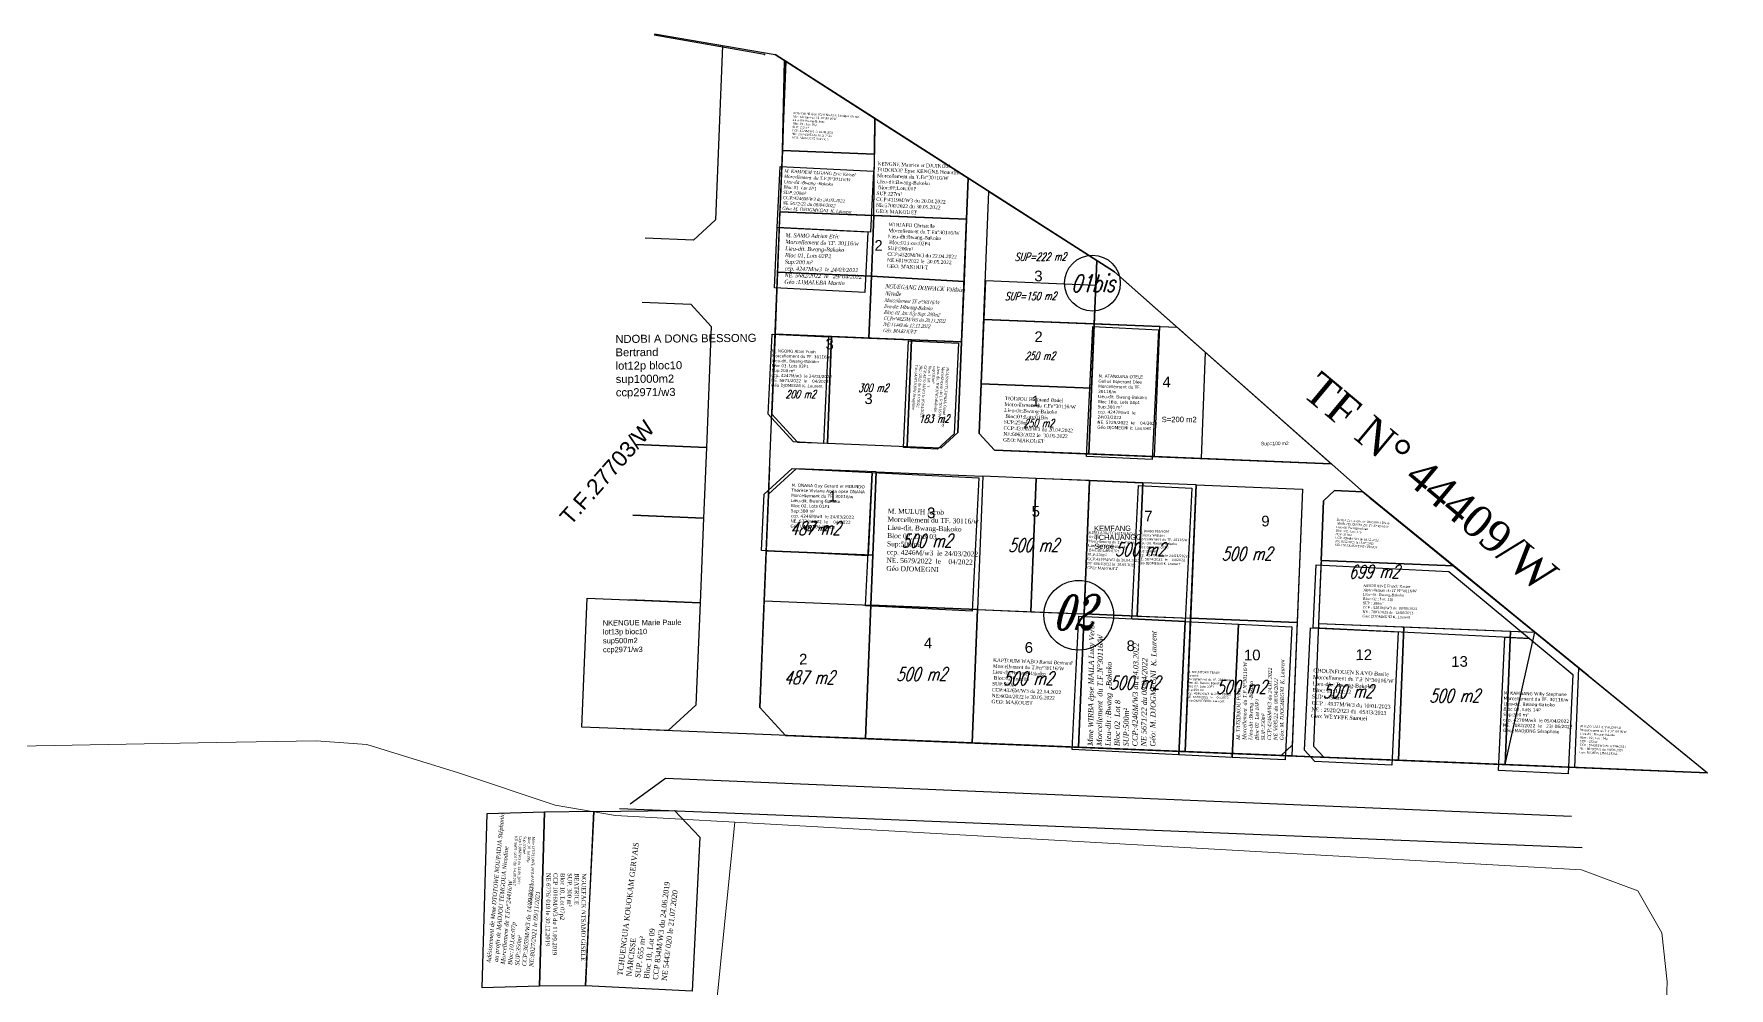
# Model space of a CAD drawing. Header units: millimetres. Extents: x 590121 to 927379, y 438565 to 1441738.
# Drawn here: x 591003.5 to 591321.2, y 440530 to 440708.8 of the extents above; entities that cross this region are included whole.
import ezdxf
from ezdxf.enums import TextEntityAlignment as Align

# ---------------------------------------------------------------- set-up
doc = ezdxf.new("R2010")
doc.units = ezdxf.units.MM
doc.header["$LTSCALE"] = 10
for name, color, linetype in [('Cotation Linéaire', 255, 'Continuous'), ('Cotation Surface', 7, 'Continuous'), ('Div_Cont', 1, 'Continuous'), ('end maj 26 02 2021', 30, 'Continuous'), ('MAJ NOV 2021', 7, 'Continuous'), ('Parcelle MAJ', 6, 'Continuous')]:
    doc.layers.add(name, color=color, linetype=linetype)
for name, color, linetype, lineweight in [('Dossiers rejetés', 1, 'Continuous', 30), ('MAJ APRES LE 13.01.2023', 222, 'Continuous', 30), ('Numérotation', 6, 'Continuous', 9), ('Roads_others', 24, 'Continuous', 9)]:
    doc.layers.add(name, color=color, linetype=linetype, lineweight=lineweight)
doc.styles.add('FONT2', font='romant.shx', dxfattribs={"width": 0.7, "oblique": 18, "height": 3})
doc.styles.get("Standard").update_dxf_attribs({"font": 'arial.ttf'})
doc.styles.add('Times 1.0', font='times.ttf', dxfattribs={"width": 0.99, "height": 1})
doc.styles.add('Times 3.0', font='times.ttf', dxfattribs={"width": 0.99, "height": 3})

# ---------------------------------------------------------------- blocks, each defined once
blk = doc.blocks.new('zdza')
at = {"color": 2}
blk.add_line((591201.48, 440625.07), (591211.17, 440624.68), dxfattribs=at)
at = {"color": 2, "flags": 128}
for points in [[(591200.32, 440600.24), (591201.32, 440624.94)], [(591211.31, 440624.54), (591210.31, 440599.83)]]:
    blk.add_lwpolyline(points, dxfattribs=at)
at = {"layer": 'Div_Cont', "color": 2, "lineweight": 25}
blk.add_line((591201.32, 440624.94), (591200.32, 440600.24), dxfattribs=at)
blk.add_line((591201.32, 440624.94), (591200.32, 440600.24), dxfattribs=at)
at = {"layer": 'Div_Cont', "color": 2, "flags": 128}
blk.add_lwpolyline([(591200.32, 440600.24), (591201.32, 440624.94)], dxfattribs=at)
at = {"layer": 'Div_Cont', "color": 2, "lineweight": 25, "flags": 128}
blk.add_lwpolyline([(591201.32, 440624.94), (591200.32, 440600.24)], dxfattribs=at)
blk = doc.blocks.new('zdzd')
at = {"color": 2, "lineweight": 30, "flags": 128}
blk.add_lwpolyline([(591210.15, 440599.7), (591200.47, 440600.09)], dxfattribs=at)
at = {"color": 2, "lineweight": 30}
blk.add_blockref('zdza', (0, 0), dxfattribs=at)

msp = doc.modelspace()

# ---------------------------------------------------------------- linework, layer by layer
at = {"color": 7, "lineweight": 25}
for p, q in [((591178.6, 440681.74), (591176.67, 440634.09)), ((591176.67, 440634.09), (591178.6, 440681.74)), ((591180.67, 440633.92), (591182.5, 440679.24)), ((591143.32, 440675.47), (591178.29, 440674.05)), ((591202.71, 440666.31), (591201.36, 440633.08)), ((591181.53, 440655.27), (591217.77, 440653.8)), ((591180.67, 440633.92), (591183.55, 440630.8)), ((591183.55, 440630.8), (591246.67, 440628.25)), ((591141.38, 440627.51), (591139.56, 440582.55)), ((591161.36, 440626.7), (591159.34, 440576.74)), ((591181.34, 440625.89), (591179.32, 440575.93)), ((591201.33, 440625.08), (591199.3, 440575.12)), ((591221.31, 440624.27), (591219.29, 440574.31)), ((591241.3, 440623.46), (591239.27, 440573.5)), ((591140.37, 440602.53), (591240.28, 440598.48)), ((591244.28, 440598.32), (591284.85, 440596.68)), ((591260.27, 440597.67), (591259.25, 440572.69)), ((591280.25, 440596.86), (591279.24, 440571.88)), ((591279.24, 440571.88), (591284.85, 440596.68)), ((591284.85, 440596.68), (591317.21, 440570.35)), ((591144.35, 440577.35), (591317.21, 440570.35))]:
    msp.add_line(p, q, dxfattribs=at)
at = {"color": 7, "linetype": 'ByBlock', "lineweight": 25, "ltscale": 0.0014, "flags": 128}
msp.add_lwpolyline([(591139.56, 440582.55), (591144.46, 440703.6)], dxfattribs=at)
at = {"color": 5, "flags": 128}
for points in [[(591161.1, 440692.95), (591178.6, 440681.74), (591178.29, 440674.05), (591160.91, 440674.76)], [(591143.38, 440683.93), (591160.86, 440683.07), (591160.3, 440671.66), (591142.82, 440672.51)], [(591143.38, 440683.93), (591160.86, 440683.07), (591160.3, 440671.66), (591142.82, 440672.51)], [(591160.91, 440674.76), (591178.29, 440674.05), (591177.82, 440662.4), (591160.46, 440663.41)], [(591141.84, 440652.54), (591152.44, 440652.02), (591151.47, 440632.04), (591145.85, 440632.32), (591141.1, 440637.56)], [(591145.61, 440627.32), (591160.59, 440626.59), (591159.83, 440610.98), (591139.85, 440611.96), (591140.37, 440622.57)], [(591160.59, 440626.59), (591180.57, 440625.61), (591179.34, 440600.64), (591159.37, 440601.62)], [(591201.33, 440625.08), (591211.32, 440624.68), (591210.31, 440599.7), (591200.32, 440600.1)], [(591210.53, 440624.14), (591220.52, 440623.65), (591219.29, 440598.68), (591209.31, 440599.17)], [(591180.33, 440600.91), (591200.32, 440600.1), (591199.3, 440575.12), (591179.32, 440575.93)], [(591199.32, 440599.66), (591219.29, 440598.68), (591218.07, 440573.71), (591198.09, 440574.69)], [(591199.32, 440599.66), (591219.29, 440598.68), (591218.07, 440573.71), (591198.09, 440574.69)], [(591229.28, 440598.19), (591239.27, 440597.7), (591239.27, 440597.7), (591238.05, 440572.73), (591228.06, 440573.22)], [(591229.28, 440598.19), (591239.27, 440597.7), (591239.27, 440597.7), (591238.05, 440572.73), (591228.06, 440573.22)]]:
    msp.add_lwpolyline(points, close=True, dxfattribs=at)
at = {"color": 7, "lineweight": 25, "flags": 128}
for points in [[(591180.67, 440633.92), (591182.5, 440679.24), (591202.71, 440666.31), (591201.24, 440630.09), (591183.55, 440630.8)], [(591211.32, 440624.68), (591191.34, 440625.48)], [(591211.32, 440624.66), (591210.31, 440599.7)], [(591241.3, 440623.46), (591239.35, 440575.5), (591237.27, 440573.58), (591219.29, 440574.31)], [(591244.28, 440598.32), (591284.85, 440596.68), (591252.61, 440623), (591247.29, 440623.22), (591245.21, 440621.3), (591243.35, 440575.34), (591245.27, 440573.26), (591259.25, 440572.69)], [(591244.28, 440598.32), (591260.27, 440597.67), (591259.25, 440572.69), (591243.27, 440573.34)], [(591144.35, 440577.35), (591139.56, 440582.55)]]:
    msp.add_lwpolyline(points, dxfattribs=at)
at = {"flags": 128}
for points in [[(591142.82, 440672.51), (591159.81, 440671.68), (591159.25, 440660.34), (591142.26, 440661.17)], [(591142.82, 440672.51), (591159.81, 440671.68), (591159.25, 440660.34), (591142.26, 440661.17)], [(591142.82, 440672.51), (591159.81, 440671.68), (591159.25, 440660.34), (591142.26, 440661.17)], [(591142.82, 440672.51), (591159.81, 440671.68), (591159.25, 440660.34), (591142.26, 440661.17)], [(591142.82, 440672.51), (591159.81, 440671.68), (591159.25, 440660.34), (591142.26, 440661.17)], [(591160.46, 440663.41), (591177.82, 440662.4), (591177.36, 440651.07), (591159.98, 440651.78)], [(591141.84, 440652.54), (591152.44, 440652.02), (591151.47, 440632.04), (591145.85, 440632.32), (591141.1, 440637.56)], [(591141.84, 440652.54), (591152.44, 440652.02), (591151.47, 440632.04), (591145.85, 440632.32), (591141.1, 440637.56)], [(591141.84, 440652.54), (591152.44, 440652.02), (591151.47, 440632.04), (591145.85, 440632.32), (591141.1, 440637.56)], [(591141.84, 440652.54), (591152.44, 440652.02), (591151.47, 440632.04), (591145.85, 440632.32), (591141.1, 440637.56)], [(591141.84, 440652.54), (591152.44, 440652.02), (591151.47, 440632.04), (591145.85, 440632.32), (591141.1, 440637.56)], [(591167.43, 440651.28), (591176.79, 440650.83), (591175.96, 440633.85), (591172.82, 440631), (591166.45, 440631.31)], [(591145.61, 440627.32), (591160.59, 440626.59), (591159.83, 440610.98), (591139.85, 440611.96), (591140.37, 440622.57)], [(591145.61, 440627.32), (591160.59, 440626.59), (591159.83, 440610.98), (591139.85, 440611.96), (591140.37, 440622.57)], [(591145.61, 440627.32), (591160.59, 440626.59), (591159.83, 440610.98), (591139.85, 440611.96), (591140.37, 440622.57)], [(591145.61, 440627.32), (591160.59, 440626.59), (591159.83, 440610.98), (591139.85, 440611.96), (591140.37, 440622.57)], [(591145.61, 440627.32), (591160.59, 440626.59), (591159.83, 440610.98), (591139.85, 440611.96), (591140.37, 440622.57)], [(591160.59, 440626.59), (591180.57, 440625.61), (591179.34, 440600.64), (591159.37, 440601.62)], [(591160.59, 440626.59), (591180.57, 440625.61), (591179.34, 440600.64), (591159.37, 440601.62)], [(591160.59, 440626.59), (591180.57, 440625.61), (591179.34, 440600.64), (591159.37, 440601.62)], [(591160.59, 440626.59), (591180.57, 440625.61), (591179.34, 440600.64), (591159.37, 440601.62)], [(591160.59, 440626.59), (591180.57, 440625.61), (591179.34, 440600.64), (591159.37, 440601.62)], [(591210.53, 440624.14), (591220.52, 440623.65), (591219.29, 440598.68), (591209.31, 440599.17)], [(591210.53, 440624.14), (591220.52, 440623.65), (591219.29, 440598.68), (591209.31, 440599.17)], [(591210.53, 440624.14), (591220.52, 440623.65), (591219.29, 440598.68), (591209.31, 440599.17)], [(591210.53, 440624.14), (591220.52, 440623.65), (591219.29, 440598.68), (591209.31, 440599.17)], [(591210.53, 440624.14), (591220.52, 440623.65), (591219.29, 440598.68), (591209.31, 440599.17)], [(591247.29, 440623.22), (591252.61, 440623), (591269.6, 440609.09), (591244.76, 440610.09), (591245.21, 440621.3)], [(591242.8, 440597.52), (591259.24, 440596.72), (591258.02, 440571.75), (591243.57, 440572.46), (591241.67, 440574.56)]]:
    msp.add_lwpolyline(points, close=True, dxfattribs=at)
at = {"color": 1, "flags": 128}
msp.add_lwpolyline([(591142.82, 440672.51), (591159.81, 440671.68), (591159.25, 440660.34), (591142.26, 440661.17)], close=True, dxfattribs=at)
at = {"color": 7, "lineweight": 25, "flags": 128}
for points in [[(591202.71, 440666.31), (591206.04, 440664.18), (591246.67, 440628.25), (591201.24, 440630.09), (591202.71, 440666.31)], [(591214.53, 440653.93), (591217.77, 440653.8), (591223.05, 440649.13), (591222.25, 440629.24), (591213.55, 440629.59)], [(591241.3, 440623.46), (591240.28, 440598.48), (591220.3, 440599.29), (591221.31, 440624.27)], [(591160.35, 440601.72), (591159.34, 440576.74), (591144.35, 440577.35), (591139.56, 440582.55), (591140.37, 440602.53)], [(591140.37, 440602.53), (591160.35, 440601.72), (591159.34, 440576.74), (591144.35, 440577.35), (591139.56, 440582.55), (591140.37, 440602.53)], [(591180.33, 440600.91), (591179.32, 440575.93), (591159.34, 440576.74), (591160.35, 440601.72)], [(591180.33, 440600.91), (591200.32, 440600.1), (591199.3, 440575.12), (591179.32, 440575.93)], [(591240.28, 440598.48), (591239.27, 440573.5), (591219.29, 440574.31), (591220.3, 440599.29)], [(591280.25, 440596.86), (591279.24, 440571.88), (591259.25, 440572.69), (591260.27, 440597.67)], [(591284.85, 440596.68), (591294.81, 440588.57), (591317.21, 440570.35), (591279.24, 440571.88), (591280.25, 440596.86), (591284.85, 440596.68)]]:
    msp.add_lwpolyline(points, close=True, dxfattribs=at)
at = {"flags": 128}
for points in [[(591213.09, 440629.02), (591200.79, 440629.62), (591201.98, 440653.96), (591214.29, 440653.35), (591213.09, 440629.02)], [(591213.09, 440629.02), (591200.79, 440629.62), (591201.98, 440653.96), (591214.29, 440653.35), (591213.09, 440629.02)], [(591213.09, 440629.02), (591200.79, 440629.62), (591201.98, 440653.96), (591214.29, 440653.35), (591213.09, 440629.02)], [(591213.09, 440629.02), (591200.79, 440629.62), (591201.98, 440653.96), (591214.29, 440653.35), (591213.09, 440629.02)], [(591213.09, 440629.02), (591200.79, 440629.62), (591201.98, 440653.96), (591214.29, 440653.35), (591213.09, 440629.02)], [(591141.84, 440652.54), (591152.44, 440652.02)], [(591141.84, 440652.54), (591152.44, 440652.02)], [(591141.84, 440652.54), (591152.44, 440652.02)], [(591141.84, 440652.54), (591152.44, 440652.02)], [(591141.84, 440652.54), (591152.44, 440652.02)], [(591141.84, 440652.54), (591152.44, 440652.02)], [(591219.29, 440598.68), (591229.28, 440598.19), (591228.06, 440573.22), (591218.07, 440573.71), (591219.29, 440598.68)], [(591219.29, 440598.68), (591229.28, 440598.19), (591228.06, 440573.22), (591218.07, 440573.71), (591219.29, 440598.68)], [(591219.29, 440598.68), (591229.28, 440598.19), (591228.06, 440573.22), (591218.07, 440573.71), (591219.29, 440598.68)], [(591219.29, 440598.68), (591229.28, 440598.19), (591228.06, 440573.22), (591218.07, 440573.71), (591219.29, 440598.68)], [(591219.29, 440598.68), (591229.28, 440598.19), (591228.06, 440573.22), (591218.07, 440573.71), (591219.29, 440598.68)]]:
    msp.add_lwpolyline(points, dxfattribs=at)
at = {"color": 5, "flags": 128}
for points in [[(591213.09, 440629.02), (591200.79, 440629.62), (591201.98, 440653.96), (591214.29, 440653.35), (591213.09, 440629.02)], [(591219.29, 440598.68), (591229.28, 440598.19), (591228.06, 440573.22), (591218.07, 440573.71), (591219.29, 440598.68)]]:
    msp.add_lwpolyline(points, dxfattribs=at)
at = {"color": 150, "flags": 128}
msp.add_lwpolyline([(591181.05, 440643.2), (591201.74, 440642.37), (591201.24, 440630.09), (591183.55, 440630.8), (591180.67, 440633.92)], close=True, dxfattribs=at)
at = {"color": 5, "lineweight": -3, "flags": 128}
msp.add_lwpolyline([(591279.22, 440595.75), (591283.82, 440595.52), (591291.97, 440588.77), (591291.06, 440570.14), (591278, 440570.78)], close=True, dxfattribs=at)
at = {"color": 7, "lineweight": 25}
for centre, radius in [((591201.89, 440662.08), 5.23), ((591199.32, 440599.85), 6.53)]:
    msp.add_circle(centre, radius, dxfattribs=at)
at = {"layer": 'Div_Cont', "color": 7, "lineweight": 25, "flags": 128}
for points in [[(591161.03, 440686.23), (591161.1, 440692.95), (591144.26, 440703.73), (591143.78, 440686.93)], [(591161.1, 440692.95), (591178.6, 440681.74), (591178.29, 440674.05), (591160.91, 440674.76)], [(591143.32, 440675.47), (591160.91, 440674.76), (591161.03, 440686.23), (591143.78, 440686.93)], [(591143.32, 440675.47), (591142.86, 440664.12), (591160.45, 440663.41), (591160.91, 440674.76)], [(591178.29, 440674.05), (591160.91, 440674.76), (591160.46, 440663.41), (591177.82, 440662.4)], [(591142.86, 440664.12), (591142.39, 440652.49), (591159.98, 440651.78), (591160.45, 440663.41)], [(591160.45, 440663.41), (591159.98, 440651.78), (591177.36, 440651.07), (591177.82, 440662.4)], [(591202.23, 440654.43), (591202.52, 440661.66), (591181.83, 440662.5), (591181.53, 440655.27)], [(591202.23, 440654.43), (591181.53, 440655.27), (591181.04, 440643.2), (591201.74, 440642.37)], [(591202.23, 440654.43), (591201.24, 440630.09), (591213.55, 440629.59), (591214.53, 440653.93)], [(591142.39, 440652.49), (591141.78, 440637.5), (591146.58, 440632.3), (591152.2, 440632.07), (591153, 440652.06)], [(591152.2, 440632.07), (591167.18, 440631.47), (591167.99, 440651.45), (591153, 440652.06)], [(591167.18, 440631.47), (591173.55, 440631.21), (591176.67, 440634.09), (591177.36, 440651.07), (591167.99, 440651.45)], [(591222.25, 440629.24), (591246.67, 440628.25), (591223.05, 440649.13)], [(591181.04, 440643.2), (591180.67, 440633.92), (591183.55, 440630.8), (591201.24, 440630.09), (591201.74, 440642.37)], [(591160.73, 440611.09), (591161.36, 440626.7), (591146.37, 440627.31), (591141.17, 440622.51), (591140.74, 440611.9)], [(591161.36, 440626.7), (591181.34, 440625.89), (591180.33, 440600.91), (591160.35, 440601.72)], [(591181.34, 440625.89), (591180.33, 440600.91), (591190.32, 440600.51), (591191.34, 440625.48)], [(591190.32, 440600.51), (591200.32, 440600.1), (591201.33, 440625.08), (591191.34, 440625.48)], [(591201.33, 440625.08), (591200.32, 440600.1), (591210.31, 440599.7), (591211.32, 440624.68)], [(591210.31, 440599.7), (591220.3, 440599.29), (591221.31, 440624.27), (591211.32, 440624.68)], [(591140.74, 440611.9), (591140.37, 440602.53), (591160.35, 440601.72), (591160.73, 440611.09)], [(591244.76, 440610.09), (591244.28, 440598.32), (591284.85, 440596.68), (591269.65, 440609.09)], [(591160.35, 440601.72), (591180.33, 440600.91), (591179.32, 440575.93), (591159.34, 440576.74)], [(591200.32, 440600.1), (591199.3, 440575.12), (591179.32, 440575.93), (591180.33, 440600.91)], [(591220.3, 440599.29), (591219.29, 440574.31), (591199.3, 440575.12), (591200.32, 440600.1)]]:
    msp.add_lwpolyline(points, close=True, dxfattribs=at)
at = {"layer": 'Dossiers rejetés', "flags": 128}
msp.add_lwpolyline([(591243.85, 440609.28), (591268.68, 440608.06), (591283.82, 440595.52), (591243.27, 440597.51)], close=True, dxfattribs=at)
at = {"layer": 'end maj 26 02 2021', "color": 7, "linetype": 'ByBlock', "lineweight": 25}
for p, q in [((591140.43, 440704.95), (591119.76, 440708.54)), ((591140.43, 440704.95), (591119.76, 440708.54)), ((591119.77, 440708.78), (591142.42, 440704.91)), ((591119.77, 440708.78), (591142.42, 440704.91)), ((591142.42, 440704.91), (591206.04, 440664.18)), ((591142.42, 440704.91), (591206.04, 440664.18)), ((591206.04, 440664.18), (591253.89, 440621.87)), ((591206.04, 440664.18), (591253.89, 440621.87)), ((591253.89, 440621.87), (591317.21, 440570.35)), ((591253.89, 440621.87), (591317.21, 440570.35)), ((591317.21, 440570.35), (591113.92, 440578.58)), ((591317.21, 440570.35), (591113.92, 440578.58)), ((591115.24, 440564.54), (591121.87, 440569.31)), ((591115.24, 440564.54), (591121.87, 440569.31)), ((591121.87, 440569.31), (591291.72, 440562.22)), ((591121.87, 440569.31), (591291.72, 440562.22)), ((591293.72, 440556.28), (591113.24, 440563.59)), ((591293.72, 440556.28), (591113.24, 440563.59))]:
    msp.add_line(p, q, dxfattribs=at)
at = {"layer": 'end maj 26 02 2021', "color": 7, "linetype": 'ByBlock', "lineweight": 25, "ltscale": 0.0014}
for p, q in [((591206.04, 440664.18), (591142.42, 440704.91)), ((591206.04, 440664.18), (591142.42, 440704.91)), ((591253.89, 440621.87), (591206.04, 440664.18)), ((591253.89, 440621.87), (591206.04, 440664.18)), ((591294.81, 440588.58), (591253.89, 440621.87)), ((591294.81, 440588.58), (591253.89, 440621.87))]:
    msp.add_line(p, q, dxfattribs=at)
at = {"layer": 'end maj 26 02 2021', "color": 7, "linetype": 'ByBlock', "lineweight": 25, "ltscale": 0.0014, "flags": 128}
msp.add_lwpolyline([(591119.77, 440708.78), (591142.42, 440704.91), (591206.04, 440664.18), (591253.89, 440621.87), (591317.21, 440570.35), (591113.92, 440578.58)], dxfattribs=at)
msp.add_lwpolyline([(591119.77, 440708.78), (591142.42, 440704.91), (591206.04, 440664.18), (591253.89, 440621.87), (591317.21, 440570.35), (591113.92, 440578.58)], dxfattribs=at)
at = {"layer": 'end maj 26 02 2021', "color": 7, "linetype": 'ByBlock', "lineweight": 25, "flags": 128}
for points in [[(591119.77, 440708.77), (591132.57, 440706.58), (591131.25, 440673.95), (591127.09, 440670.13), (591118.05, 440670.5)], [(591119.77, 440708.77), (591132.57, 440706.58), (591131.25, 440673.95), (591127.09, 440670.13), (591118.05, 440670.5)], [(591117.51, 440658.5), (591126.6, 440658.13), (591130.44, 440653.97), (591129.52, 440631.29), (591116.31, 440631.83)], [(591117.51, 440658.5), (591126.6, 440658.13), (591130.44, 440653.97), (591129.52, 440631.29), (591116.31, 440631.83)], [(591116.31, 440631.83), (591129.52, 440631.29), (591128.98, 440618.06), (591115.72, 440618.59)], [(591116.31, 440631.83), (591129.52, 440631.29), (591128.98, 440618.06), (591115.72, 440618.59)], [(591115.72, 440618.59), (591128.98, 440618.06), (591128.34, 440602.18), (591115, 440602.72)], [(591115.72, 440618.59), (591128.98, 440618.06), (591128.34, 440602.18), (591115, 440602.72)]]:
    msp.add_lwpolyline(points, dxfattribs=at)
msp.add_lwpolyline([(591107.16, 440603.03), (591128.34, 440602.18), (591127.56, 440583.03), (591122.36, 440578.23), (591106.18, 440578.89)], close=True, dxfattribs=at)
msp.add_lwpolyline([(591107.16, 440603.03), (591128.34, 440602.18), (591127.56, 440583.03), (591122.36, 440578.23), (591106.18, 440578.89)], close=True, dxfattribs=at)
at = {"layer": 'end maj 26 02 2021', "color": 150, "linetype": 'ByBlock', "lineweight": -3, "ltscale": 0.0014, "flags": 128}
msp.add_lwpolyline([(591088.4, 440562.7), (591099.15, 440563), (591098.24, 440530.38), (591087.5, 440530.02)], close=True, dxfattribs=at)
msp.add_lwpolyline([(591088.4, 440562.7), (591099.15, 440563), (591098.24, 440530.38), (591087.5, 440530.02)], close=True, dxfattribs=at)
at = {"layer": 'end maj 26 02 2021', "color": 150, "lineweight": -3, "flags": 128}
for points in [[(591099.15, 440563), (591108.33, 440563.14), (591106.87, 440530.39), (591098.24, 440530.38)], [(591099.15, 440563), (591108.33, 440563.14), (591106.87, 440530.39), (591098.24, 440530.38)], [(591123.54, 440563.25), (591128.29, 440558.3), (591126.85, 440529.39), (591106.87, 440530.39), (591108.51, 440563.11)], [(591123.54, 440563.25), (591128.29, 440558.3), (591126.85, 440529.39), (591106.87, 440530.39), (591108.51, 440563.11)]]:
    msp.add_lwpolyline(points, close=True, dxfattribs=at)
at = {"layer": 'end maj 26 02 2021', "color": 7, "linetype": 'ByBlock', "lineweight": 25}
msp.add_point((591140.43, 440704.95), dxfattribs=at)
msp.add_point((591140.43, 440704.95), dxfattribs=at)
at = {"layer": 'MAJ APRES LE 13.01.2023', "lineweight": 30, "flags": 128}
msp.add_lwpolyline([(591293.06, 440589.99), (591317.21, 440570.34), (591292.3, 440571.35)], close=True, dxfattribs=at)
at = {"layer": 'Parcelle MAJ', "color": 6, "lineweight": 30, "flags": 128}
for points in [[(591144.15, 440703.8), (591161.1, 440692.95), (591161.03, 440686.23), (591143.78, 440686.93)], [(591160.46, 440663.41), (591177.82, 440662.4), (591177.36, 440651.07), (591159.98, 440651.78)], [(591247.29, 440623.22), (591245.21, 440621.3), (591244.76, 440610.09), (591269.65, 440609.09), (591252.61, 440623)]]:
    msp.add_lwpolyline(points, close=True, dxfattribs=at)
at = {"layer": 'Roads_others'}
for points in [[(590997.08, 440575.27), (591037.6, 440576.02), (591056.36, 440576.34), (591065.89, 440575.61), (591083.02, 440570.3), (591101.19, 440564.26), (591112.51, 440562.35), (591134.84, 440561.09), (591293.57, 440552.17), (591304.14, 440548.19), (591308.61, 440540.36), (591309.66, 440531.19), (591308.8, 440508.41), (591311.34, 440496.88), (591316.11, 440488.31), (591322.52, 440482.84), (591360.96, 440458.33)], [(591134.84, 440561.09), (591130.13, 440514), (591130.72, 440508.67), (591132.51, 440505.13), (591139.22, 440501.29), (591173.03, 440491.27), (591178.54, 440487.13), (591183.02, 440480.04), (591183.62, 440469.68), (591170.26, 440360.27)]]:
    msp.add_lwpolyline(points, dxfattribs=at)

# ---------------------------------------------------------------- block references
at = {"color": 7, "lineweight": 25}
for name in ['zdza', 'zdzd']:
    msp.add_blockref(name, (0, 0), dxfattribs=at)

# ---------------------------------------------------------------- texts
at = {"color": 7, "attachment_point": 1}
for s, insert, char_height, width, rotation in [('{\\fTimes New Roman|b0|i1|c0|p18;M. KAMDEM TAGANG Eric Kessel\\P\\C1;Morcellement  du T.F.N°30116/W\\P\\C7;Lieu-dit :Bwang -Bakoko\\PBloc 01  Lot 1P1\\PSUP:200m²\\PCCP:4246M/W3 du 24.03.2022\\PNE 5672/22 du 08/04/2022\\PGéo: M. DJOGMEGNI  K. Laurent}', (591144.16, 440683.42), 0.6, 46.2905, 356.8134), ('{\\fTimes New Roman|b0|i1|c0|p18;M. KAMDEM TAGANG Eric Kessel\\P\\C1;Morcellement  du T.F.N°30116/W\\P\\C7;Lieu-dit :Bwang -Bakoko\\PBloc 01  Lot 1P1\\PSUP:200m²\\PCCP:4246M/W3 du 24.03.2022\\PNE 5672/22 du 08/04/2022\\PGéo: M. DJOGMEGNI  K. Laurent}', (591144.16, 440683.42), 0.6, 46.2905, 356.8134), ('{\\fTimes New Roman|b0|i1|c0|p18;Mme WIRBA épse MAILA Lucy Verbe \\P\\C1;Morcellement  du T.F.N°30116/W\\P\\C7;Lieu-dit :Bwang  -Bakoko\\PBloc 02  Lot 8\\PSUP:500m²\\PCCP:4246M/W3 du 24.03.2022\\PNE 5671/22 du 08/04/2022\\PGéo: M. DJOGMEGNI  K. Laurent}', (591201, 440575.38), 1, 66.1992, 89.3476), ('{\\fTimes New Roman|b0|i1|c0|p18;Mme WIRBA épse MAILA Lucy Verbe \\P\\C1;Morcellement  du T.F.N°30116/W\\P\\C7;Lieu-dit :Bwang  -Bakoko\\PBloc 02  Lot 8\\PSUP:500m²\\PCCP:4246M/W3 du 24.03.2022\\PNE 5671/22 du 08/04/2022\\PGéo: M. DJOGMEGNI  K. Laurent}', (591201, 440575.38), 1, 66.1992, 89.3476), ('{\\fTimes New Roman|b0|i1|c0|p18;M. TATSINKOU Palin\\P\\C1;Morcellement  du T.F.N°30116/W\\P\\C7;Lieu-dit :Bwang  -Bakoko\\PBloc 02  Lot 10P1\\PSUP:250m²\\PCCP:4246M/W3 du 24.03.2022\\PNE 5695/22 du 08/04/2022\\PGéo: M. DJOGMEGNI  K. Laurent}', (591228.85, 440576.51), 0.7, 66.1992, 89.3476), ('{\\fTimes New Roman|b0|i1|c0|p18;M. TATSINKOU Palin\\P\\C1;Morcellement  du T.F.N°30116/W\\P\\C7;Lieu-dit :Bwang  -Bakoko\\PBloc 02  Lot 10P1\\PSUP:250m²\\PCCP:4246M/W3 du 24.03.2022\\PNE 5695/22 du 08/04/2022\\PGéo: M. DJOGMEGNI  K. Laurent}', (591228.85, 440576.51), 0.7, 66.1992, 89.3476)]:
    msp.add_mtext(s, dxfattribs=dict(at, insert=insert, char_height=char_height, width=width, rotation=rotation))
at = {"attachment_point": 1}
for s, insert, char_height, width, rotation in [('{\\fTimes New Roman|b0|i0|c0|p18;KENGNE Maurice et DJUIKOM\\PFODOUOP Epse KENGNE Honorine\\P\\C1;Morcellement du T.Fn%%D30116/W\\P\\C256;Lieu-dit:Bwang-Bakoko\\P Bloc:01;Lots:01P\\C1;\\P\\C256;SUP:227m²\\PCCP:4319M/W3 du 20.04.2022\\PNE:5700/2022 du 30.05.2022\\PGEO: MAKOUET}', (591161.63, 440684.82), 0.6669, 22.6373, 357.791), ('{\\fTimes New Roman|b0|i0|c0|p18;WOUAFO Christelle\\P\\C1;Morcellement du T.Fn%%D30116/W\\P\\C256;Lieu-dit:Bwang-Bakoko\\P Bloc:01;Lots:02P4\\C1;\\P\\C256;SUP:200m²\\PCCP:4326M/W3 du 22.04.2022\\PNE:6019/2022 le  30.05.2022\\P\\C1;GEO: MAKOUET }', (591163.68, 440673.42), 0.6669, 22.6373, 357.791), ('\\A1;{\\fTimes New Roman|b0|i0|c0|p18;NGANNO TCHINDA Grand Valery\\P\\C1;Morcellement du T.F 30116/W\\P\\C256;Lieu- dit: BWANG-Bakoko\\Psup:183m\\fISOCPEUR|b0|i0|c0|p34;²\\PBloc:1 lot: 3\\fTimes New Roman|b0|i0|c0|p18;\\PCCP:4270 M/W3 le 05/04/2022\\PNE: /2022 du 04/ 07/2022\\P\\C1;Géo:MADJONG Seraphine}', (591175.01, 440646.34), 0.5, 30, 265.875), ('{\\fTimes New Roman|b0|i0|c0|p18;TIODJOU Harmand Badel\\P\\C1;Morcellement du T.Fn%%D30116/W\\P\\C256;Lieu-dit:Bwang-Bakoko\\P Bloc:01;Lots:01Bis\\C1;\\P\\C256;SUP:250m²\\PCCP:4319M/W3 du 20.04.2022\\PNE:6063/2022 le  30.05.2022\\PGEO: MAKOUET}', (591185.46, 440640.85), 0.6669, 22.6373, 357.791), ('{\\fTimes New Roman|b0|i0|c0|p18;KEMFANG TCHAUANGO\\PSerges\\P\\C1;Morcellement du T.Fn%%D30116/W\\P\\C256;Lieu-dit:Bwang-Bakoko\\P Bloc:02;Lots:07P1\\C1;\\P\\C256;SUP:250m²\\PCCP:4319M/W3 du 20.04.2022\\PNE:6064/2022 le  30.05.2022\\PGEO: MAKOUET}', (591201.17, 440615.67), 0.4989, 16.9352, 357.791), ('\\A1;{\\fTimes New Roman|b0|i0|c0|p18;ILOGA Luc Janvier et ONGONO Diane\\P \\fTimes New Roman|b0|i1|c0|p18;\\C1;MORCELLEMENT DU TF N°30116/W\\fTimes New Roman|b0|i0|c0|p18;\\C0;\\PLieu-dit: Bwang-bakoko\\PBloc : 02 ; Lot: 11p\\PSUP: 211m²\\PCCP: 4384M /W3 du 16.05.2022\\PNE: 8232/2022 le 18.07.2022\\PGEO: MAKOUET PEYUEKUE}', (591247.67, 440617.94), 0.4, 21.7799, 356.2562), ('{\\fTimes New Roman|b0|i0|c0|p18;KAPTOUM WABO Raoul Bertrand\\P\\C1;Morcellement du T.Fn%%D30116/W\\P\\C256;Lieu-dit:Bwang-Bakoko\\P Bloc:02;Lots:06\\C1;\\P\\C256;SUP:500m²\\PCCP:4326M/W3 du 22.04.2022\\PNE:6034/2022 le 30.05.2022\\PGEO: MAKOUET}', (591183.28, 440591.8), 0.6669, 22.6373, 357.791)]:
    msp.add_mtext(s, dxfattribs=dict(at, insert=insert, char_height=char_height, width=width, rotation=rotation))
at = {"attachment_point": 1, "rotation": 358.6285, "style": 'Times 3.0'}
for s, insert, char_height, width in [('{\\fTimes New Roman|b0|i1|c186|p18;M. SAMO Adrien Eric\\P\\C1;Morcellement du TF. 30116/w\\P\\C256;Lieu-dit. Bwang-Bakoko\\PBloc 01, Lots 02P2\\PSup:200 m²\\Pccp. 4247M/w3  le 24/03/2022\\PNE. 5682/2022  le   \\fTimes New Roman|b0|i1|c0|p18;29/\\fTimes New Roman|b0|i1|c186|p18; 04/2022\\P\\C1;Géo \\fTimes New Roman|b0|i1|c0|p18;:LIMALEBA Martin}', (591144.36, 440671.45), 0.7485, 14.1943), ('{\\fVerdana|b0|i0|c186|p34;M. NGONG Alain Yuah\\P\\C1;Morcellement du TF. 30116/w\\P\\C256;Lieu-dit. Bwang-Bakoko\\PBloc 01, Lots 03P1\\PSup:200 m²\\Pccp. 4247M/w3  le 24/03/2022\\PNE. 5673/2022  le    04/2022\\P\\C1;Géo DJOMEGNI\\fVerdana|b0|i0|c0|p34; K. Laurent}', (591141.84, 440649.68), 0.55, 10.9187), ('{\\fVerdana|b0|i0|c186|p34;M. \\fVerdana|b0|i0|c0|p34;ATANGANA OTELE Gallus Esperant Dieu\\fVerdana|b0|i0|c186|p34;\\P\\C1;Morcellement du TF. 30116/w\\P\\C256;Lieu-dit. Bwang-Bakoko\\PBloc \\fVerdana|b0|i0|c0|p34;1Bis\\fVerdana|b0|i0|c186|p34;, Lots 0\\fVerdana|b0|i0|c0|p34;4p1\\fVerdana|b0|i0|c186|p34;\\PSup:\\fVerdana|b0|i0|c0|p34;30\\fVerdana|b0|i0|c186|p34;0 m²\\Pccp. 4247M/w3  le 24/03/2022\\PNE. 5\\fVerdana|b0|i0|c0|p34;729\\fVerdana|b0|i0|c186|p34;/2022  le    04/2022\\P\\C1;Géo DJOMEGNI\\fVerdana|b0|i0|c0|p34; k; Laurent}', (591203.04, 440644.97), 0.57574, 10.9187), ('{\\fVerdana|b0|i0|c186|p34;M. \\fVerdana|b0|i0|c0|p34;ONANA Guy Gerard et MOUNDO \\PThérèse Viviane Anita epse ONANA\\fVerdana|b0|i0|c186|p34;\\P\\C1;Morcellement du TF. 30116/w\\P\\C256;Lieu-dit. Bwang-Bakoko\\PBloc 0\\fVerdana|b0|i0|c0|p34;2\\fVerdana|b0|i0|c186|p34;, Lots 0\\fVerdana|b0|i0|c0|p34;1\\fVerdana|b0|i0|c186|p34;P1\\PSup:\\fVerdana|b0|i0|c0|p34;3\\fVerdana|b0|i0|c186|p34;00 m²\\Pccp. 424\\fVerdana|b0|i0|c0|p34;6\\fVerdana|b0|i0|c186|p34;M/w3  le 24/03/2022\\PNE. 5\\fVerdana|b0|i0|c0|p34;730\\fVerdana|b0|i0|c186|p34;/2022  le    04/2022\\P\\C1;Géo \\fVerdana|b0|i0|c0|p34;LIMALEBA Martin}', (591145.48, 440624.53), 0.57574, 13.3055), ('{\\fTimes New Roman|b0|i0|c186|p18;M. }MULUH Jacob{\\fTimes New Roman|b0|i0|c186|p18;\\P\\C1;Morcellement du TF. 30116/w\\P\\C256;Lieu-dit. Bwang-Bakoko\\PBloc 02, Lots 0}3{\\fTimes New Roman|b0|i0|c186|p18;\\PSup:}5{\\fTimes New Roman|b0|i0|c186|p18;00 m²\\Pccp. 4246M/w3  le 24/03/2022\\PNE. 5}679{\\fTimes New Roman|b0|i0|c186|p18;/2022  le    04/2022\\P\\C1;Géo \\fTimes New Roman|b0|i0|c0|p18;DJOMEGNI}', (591163.53, 440619.85), 0.9212, 17.4698), ('{\\fTimes New Roman|b0|i0|c186|p18;M. }MULUH Jacob{\\fTimes New Roman|b0|i0|c186|p18;\\P\\C1;Morcellement du TF. 30116/w\\P\\C256;Lieu-dit. Bwang-Bakoko\\PBloc 02, Lots 0}3{\\fTimes New Roman|b0|i0|c186|p18;\\PSup:}5{\\fTimes New Roman|b0|i0|c186|p18;00 m²\\Pccp. 4246M/w3  le 24/03/2022\\PNE. 5}679{\\fTimes New Roman|b0|i0|c186|p18;/2022  le    04/2022\\P\\C1;Géo \\fTimes New Roman|b0|i0|c0|p18;DJOMEGNI}', (591163.53, 440619.85), 0.9212, 17.4698), ('{\\fTimes New Roman|b0|i0|c186|p18;M. }MULUH Jacob{\\fTimes New Roman|b0|i0|c186|p18;\\P\\C1;Morcellement du TF. 30116/w\\P\\C256;Lieu-dit. Bwang-Bakoko\\PBloc 02, Lots 0}3{\\fTimes New Roman|b0|i0|c186|p18;\\PSup:}5{\\fTimes New Roman|b0|i0|c186|p18;00 m²\\Pccp. 4246M/w3  le 24/03/2022\\PNE. 5}679{\\fTimes New Roman|b0|i0|c186|p18;/2022  le    04/2022\\P\\C1;Géo \\fTimes New Roman|b0|i0|c0|p18;DJOMEGNI}', (591163.53, 440619.85), 0.9212, 17.4698), ('{\\fVerdana|b0|i0|c186|p34;M. WABO FENYOM\\fVerdana|b0|i0|c0|p34;\\P\\fVerdana|b0|i0|c186|p34; Thierry William\\P\\C1;Morcellement du TF. 30116/w\\P\\C256;Lieu-dit. Bwang-Bakoko\\PBloc 02, Lots 07P2\\PSup:250 m²\\Pccp. 4247M/w3  le 24/03/2022\\PNE. 5674/2022  le    04/2022\\P\\C1;Géo DJOMEGNI\\fVerdana|b0|i0|c0|p34; K. Laurent}', (591210.62, 440615.88), 0.45, 10.9187), ('{\\fVerdana|b0|i0|c186|p34;M. NOUNTONG TENDA \\PYannick\\P\\C1;Morcellement du TF. 30116/w\\P\\C256;Lieu-dit. Bwang-Bakoko\\PBloc 02, Lots 10P1\\PSup:250 m²\\Pccp. 4246M/w3  le 24/03/2022\\PNE. 5678/2022  le    04/2022\\P\\C1;Géo DJOMEGNI\\fVerdana|b0|i0|c0|p34; K. Laurent}', (591219.72, 440589.44), 0.4, 10.9187), ('{\\fVerdana|b0|i0|c186|p34;M. \\fVerdana|b0|i0|c0|p34;KAMGANG Willy Stephane\\P\\fVerdana|b0|i0|c186|p34;\\C1;Morcellement du TF. 30116/w\\P\\C256;Lieu-dit. Bwang-Bakoko\\PBloc 02, Lots 1\\fVerdana|b0|i0|c0|p34;4\\fVerdana|b0|i0|c186|p34;P\\PSup:\\fVerdana|b0|i0|c0|p34;30\\fVerdana|b0|i0|c186|p34;0 m²\\Pccp. 42\\fVerdana|b0|i0|c0|p34;70\\fVerdana|b0|i0|c186|p34;M/w3  le \\fVerdana|b0|i0|c0|p34;05\\fVerdana|b0|i0|c186|p34;/0\\fVerdana|b0|i0|c0|p34;4\\fVerdana|b0|i0|c186|p34;/2022\\PNE. \\fVerdana|b0|i0|c0|p34;7182\\fVerdana|b0|i0|c186|p34;/2022  le   \\fVerdana|b0|i0|c0|p34;23/\\fVerdana|b0|i0|c186|p34; 0\\fVerdana|b0|i0|c0|p34;6\\fVerdana|b0|i0|c186|p34;/2022\\P\\C1;Géo \\fVerdana|b0|i0|c0|p34;:MADJONG Séraphine}', (591279.02, 440585.58), 0.6, 12.7696)]:
    msp.add_mtext(s, dxfattribs=dict(at, insert=insert, char_height=char_height, width=width))
at = {"color": 7, "lineweight": 25, "insert": (591202.2, 440616.6), "char_height": 1, "width": 0.124, "attachment_point": 1, "rotation": 0.4857}
msp.add_mtext('KEMFANG TCHAUANGO Serge', dxfattribs=at)
at = {"color": 3, "insert": (591243.32, 440589.87), "char_height": 0.7275, "width": 15.6159, "attachment_point": 1, "rotation": 357.0656}
msp.add_mtext('{\\fTimes New Roman|b0|i0|c0|p18;CHOUNFOUEN KAYO Basile\\P\\C1;Morcellement du T.F N°30116/W     \\P\\C256;Lieu-dit : Bwang-Bakoko\\PBloc: 02; Lot:12\\PSUP : 398m²\\PCCP : 4937M/W3 du 10/01/2023\\PNE : 2920/2023 du  05/03/2023\\P\\C1;Geo: WEYEPE Samuel}', dxfattribs=at)
at = {"layer": 'Cotation Linéaire', "color": 6, "lineweight": 30, "style": 'Times 3.0', "width": 0.99}
msp.add_text('TF N° 44409/W', height=6, rotation=320.1724, dxfattribs=at).set_placement((591263.34, 440622.52), align=Align.CENTER)
at = {"layer": 'Cotation Linéaire', "color": 7, "insert": (591163, 440661.93), "char_height": 0.6786, "width": 26.9994, "attachment_point": 1, "rotation": 357.2323, "style": 'FONT2'}
msp.add_mtext('{\\fTimes New Roman|b0|i0|c0|p18;\\H1.185x;NGUEGANG DONFACK Valdaise\\PNivelle\\P\\H0.8439x;\\C1;Morcellement TF n°30116/W \\H1x;\\C7;\\Plieu-dit: Mbwang-Bakoko\\PBloc: 01 ,lot: 02p Sup: 200m2\\PCCPn°4825M/W5 du 28.11.2022\\PNE:11449 du 12.12.2022\\P\\C1;Géo: MAKOUET}', dxfattribs=at)
at = {"layer": 'Cotation Surface', "color": 7, "lineweight": 25, "style": 'FONT2', "oblique": 18, "width": 0.7}
for s, height, p in [('SUP=222 m2', 1.5, (591192.13, 440667.03)), ('01bis', 3.25, (591201.95, 440662.05)), ('SUP=150 m2', 1.5, (591190.28, 440659.65)), ('250 m2', 1.5, (591192.05, 440648.45)), ('200 m2', 1.5, (591147.19, 440641.28)), ('300 m2', 1.5, (591160.8, 440642.45)), ('183 m2', 1.5, (591172.2, 440636.67)), ('250 m2', 1.5, (591191.83, 440635.84)), ('487 m2', 2.5, (591149.92, 440616.15)), ('487 m2', 1, (591149.92, 440616.15)), ('500 m2', 2.5, (591170.85, 440613.8)), ('500 m2', 2.5, (591190.83, 440612.99)), ('500 m2', 2.5, (591210.81, 440612.19)), ('500 m2', 2.5, (591230.8, 440611.38)), ('699 m2', 2.5, (591254.68, 440608.02)), ('02', 6.5, (591198.2, 440600.38)), ('500 m2', 2.5, (591169.83, 440588.82)), ('487 m2', 2.5, (591148.79, 440588.18)), ('500 m2', 2.5, (591189.82, 440588.02)), ('500 m2', 2.5, (591209.8, 440587.21)), ('500 m2', 2.5, (591229.79, 440586.4)), ('500 m2', 2.5, (591249.77, 440585.59)), ('500 m2', 2.5, (591269.75, 440584.78))]:
    msp.add_text(s, height=height, rotation=0.4857, dxfattribs=at).set_placement(p, align=Align.MIDDLE_CENTER)
at = {"layer": 'Cotation Surface', "color": 7, "lineweight": 25}
msp.add_text('S=200 m2', height=1.024, dxfattribs=at).set_placement((591218.16, 440636.54), align=Align.MIDDLE_CENTER)
msp.add_text('Sup=100 m2', height=0.65, rotation=0.4857, dxfattribs=at).set_placement((591236.08, 440632.04), align=Align.MIDDLE_CENTER)
at = {"layer": 'Dossiers rejetés', "color": 3, "insert": (591252.66, 440605.67), "char_height": 0.4913, "width": 17.5423, "attachment_point": 1, "rotation": 358.643}
msp.add_mtext('\\A1;{\\fTimes New Roman|b0|i0|c0|p18;ASSOU MVE Franck Xavier\\C7;\\P\\C1;Morcellement du TF N°30116/W       \\P\\C256;Lieu-dit : Bwang-Bakoko\\PBloc: 02 ; Lot: 11p \\PSUP : 386m²\\PCCP : 5281M/W3 du  09/06/2023\\PNE : 7003/2023 du  12/06/2023\\P\\C2;Geo: DJOMEGNI K. Laurent}', dxfattribs=at)
at = {"layer": 'end maj 26 02 2021', "color": 7, "linetype": 'ByBlock', "lineweight": 25}
msp.add_text('T.F.27703/W', height=3, rotation=48.5914, dxfattribs=at).set_placement((591104.03, 440616.52))
msp.add_text('T.F.27703/W', height=3, rotation=48.5914, dxfattribs=at).set_placement((591104.03, 440616.52))
at = {"layer": 'end maj 26 02 2021', "color": 150, "linetype": 'ByBlock', "lineweight": -3, "ltscale": 0.0014, "attachment_point": 1, "style": 'Times 1.0'}
for s, insert, char_height, width, rotation in [('\\A1;{\\fTimes New Roman|b0|i0|c186|p18;\\C7;KOUAMENI épse TCHENGANG Monique Chantal\\C256;\\P\\C1;Morcellement du T.F\\fTimes New Roman|b0|i0|c0|p18;.\\fTimes New Roman|b0|i0|c186|p18; N°30116/W\\fTimes New Roman|b1|i0|c0|p18;\\C256;\\P\\fTimes New Roman|b0|i0|c0|p18;\\C7;Lieu-Dit: Bwang-Bakoko\\P\\A0;Bloc: 01 ; Lot: 01p\\A1;\\fTimes New Roman|b1|i0|c0|p18;\\L\\P\\A0;\\fTimes New Roman|b0|i0|c186|p18;\\lSUP\\fTimes New Roman|b0|i0|c0|p18;:\\fTimes New Roman|b0|i0|c186|p18; \\fTimes New Roman|b0|i0|c0|p18;203\\fTimes New Roman|b0|i0|c186|p18; m²\\PCCP\\fTimes New Roman|b0|i0|c0|p18;:\\fTimes New Roman|b0|i0|c186|p18; \\fTimes New Roman|b0|i0|c0|p18;4579\\fTimes New Roman|b0|i0|c186|p18;M/W\\fTimes New Roman|b0|i0|c0|p18;3\\fTimes New Roman|b0|i0|c186|p18; du \\fTimes New Roman|b0|i0|c0|p18;16\\fTimes New Roman|b0|i0|c186|p18;.\\fTimes New Roman|b0|i0|c0|p18;08\\fTimes New Roman|b0|i0|c186|p18;.202\\fTimes New Roman|b0|i0|c0|p18;2\\fTimes New Roman|b0|i0|c186|p18;\\PNE\\fTimes New Roman|b0|i0|c0|p18;:\\fTimes New Roman|b0|i0|c186|p18; \\fTimes New Roman|b0|i0|c0|p18;10614/2022 du\\fTimes New Roman|b0|i0|c186|p18; \\fTimes New Roman|b0|i0|c0|p18;10\\fTimes New Roman|b0|i0|c186|p18;.\\fTimes New Roman|b0|i0|c0|p18;11\\fTimes New Roman|b0|i0|c186|p18;.202\\fTimes New Roman|b0|i0|c0|p18;2\\P\\C1;GEO: MAKOUET Sonnita L}', (591145.8, 440694.17), 0.39093, 15.7164, 356.7394), ('{\\fTimes New Roman|b0|i0|c186|p18;Mme DTOTOWE NOUPADJA Stéphanie\\PBloc 10  lot 08p\\PSup 350m²\\PCcp 130M/W3 du 14.09.2017\\PNE 5602 /2017 du  14.09.2017}', (591097.42, 440558.37), 0.5, 46.026, 267.9719), ('{\\fTimes New Roman|b0|i0|c186|p18;Mme DTOTOWE NOUPADJA Stéphanie\\PBloc 10  lot 08p\\PSup 350m²\\PCcp 130M/W3 du 14.09.2017\\PNE 5602 /2017 du  14.09.2017}', (591097.42, 440558.37), 0.5, 46.026, 267.9719), ('{\\C256;TCHUENGUIA KOUOKAM GERVAIS\\PNARCISSE\\PSUP. 655 m²\\PBloc 10, Lot 09\\PCCP 834M/W3 du 24.06.2019\\PNE 5443/ 020 le 21.07.2020}', (591112.81, 440532.42), 1, 55.1336, 83.0248), ('{\\C256;TCHUENGUIA KOUOKAM GERVAIS\\PNARCISSE\\PSUP. 655 m²\\PBloc 10, Lot 09\\PCCP 834M/W3 du 24.06.2019\\PNE 5443/ 020 le 21.07.2020}', (591112.81, 440532.42), 1, 55.1336, 83.0248), ('{\\C256;NGUEFACK NTSAMO GISELE\\PBEATRICE\\PSUP. 300 m²\\PBloc 10, Lot 07p2\\PCCP 1016M/W3 du 11.09.2019\\PNE 6776/ 019 le 30.12.2019}', (591106.99, 440551.49), 0.8, 47.6185, 269.3703), ('{\\C256;NGUEFACK NTSAMO GISELE\\PBEATRICE\\PSUP. 300 m²\\PBloc 10, Lot 07p2\\PCCP 1016M/W3 du 11.09.2019\\PNE 6776/ 019 le 30.12.2019}', (591106.99, 440551.49), 0.8, 47.6185, 269.3703)]:
    msp.add_mtext(s, dxfattribs=dict(at, insert=insert, char_height=char_height, width=width, rotation=rotation))
at = {"layer": 'end maj 26 02 2021', "color": 7, "linetype": 'ByBlock', "lineweight": 25, "attachment_point": 1, "rotation": 0.4857}
for s, insert, char_height, width in [('NDOBI A DONG BESSONG Bertrand\\Plot12p bloc10\\Psup1000m2\\Pccp2971/w3', (591112.46, 440652.36), 1.5, 27.68), ('NDOBI A DONG BESSONG Bertrand\\Plot12p bloc10\\Psup1000m2\\Pccp2971/w3', (591112.46, 440652.36), 1.5, 27.68), ('NKENGUE Marie Paule\\Plot13p bloc10\\Psup500m2\\Pccp2971/w3', (591110.09, 440598.91), 1, 15.8), ('NKENGUE Marie Paule\\Plot13p bloc10\\Psup500m2\\Pccp2971/w3', (591110.09, 440598.91), 1, 15.8)]:
    msp.add_mtext(s, dxfattribs=dict(at, insert=insert, char_height=char_height, width=width))
at = {"layer": 'MAJ APRES LE 13.01.2023', "lineweight": 30, "insert": (591293.39, 440579.28), "char_height": 0.4193, "width": 9.6865, "attachment_point": 1, "rotation": 357.6287}
msp.add_mtext('{\\fTimes New Roman|b0|i0|c0|p18;FOTZO TALLA VALDANO\\C7;\\P\\C1;Morcellement du T.F N°30116/W     \\P\\C256;Lieu-dit : Bwang-Bakoko\\PBloc : 02 ; Lot : 14p\\PSUP : 232m²\\PCCP : 5148M/W3 du  04/04/2023\\PNE : 6029/2023 du  08/06/2023\\P\\C2;Geo: BEMBA LIMALEBA}', dxfattribs=at)
at = {"layer": 'MAJ NOV 2021', "color": 7, "insert": (591088.3, 440534.73), "char_height": 0.8, "attachment_point": 1, "rotation": 84.8296}
msp.add_mtext_dynamic_manual_height_columns('{\\fTimes New Roman|b0|i1|c0|p18;\\C1;Adésistement de \\W0.99;Mme DTOTOWE NOUPADJA Stéphanie\\P\\W1;\\C7; au profit de MADJOU TEMGOUA Nicodine\\P\\C1;Morcellement de T.Fn°24416/W\\P\\pt15.2;\\C7;Bloc:10,Lot:07p\\PSUP:350m²\\P\\ptz;CCP:3659M/W3 du 14/09/2021\\PNE:8027/2021 le 09/11/2021}', width=53.6759, gutter_width=12.5, heights=[27.44], dxfattribs=at)
msp.add_mtext_dynamic_manual_height_columns('{\\fTimes New Roman|b0|i1|c0|p18;\\C1;Adésistement de \\W0.99;Mme DTOTOWE NOUPADJA Stéphanie\\P\\W1;\\C7; au profit de MADJOU TEMGOUA Nicodine\\P\\C1;Morcellement de T.Fn°24416/W\\P\\pt15.2;\\C7;Bloc:10,Lot:07p\\PSUP:350m²\\P\\ptz;CCP:3659M/W3 du 14/09/2021\\PNE:8027/2021 le 09/11/2021}', width=53.6759, gutter_width=12.5, heights=[27.44], dxfattribs=at)
at = {"layer": 'Numérotation', "color": 7, "lineweight": 25}
for s, p in [('2', (591161.8, 440669.16)), ('3', (591191.77, 440663.43)), ('3', (591152.63, 440650.67)), ('2', (591191.8, 440652.05)), ('4', (591215.81, 440643.56)), ('3', (591159.91, 440640.43)), ('1', (591191.24, 440639.97)), ('1', (591153.19, 440622.16)), ('3', (591171.67, 440619.04)), ('5', (591191.27, 440619.31)), ('7', (591212.4, 440618.43)), ('9', (591234.33, 440617.5)), ('4', (591171.08, 440594.64)), ('6', (591189.97, 440593.81)), ('8', (591209.07, 440594.14)), ('10', (591231.85, 440592.4)), ('12', (591252.76, 440592.46)), ('2', (591147.68, 440591.64)), ('13', (591270.72, 440591.19))]:
    msp.add_text(s, height=2, rotation=0.4857, dxfattribs=at).set_placement(p, align=Align.MIDDLE)

doc.saveas('drawing.dxf')
